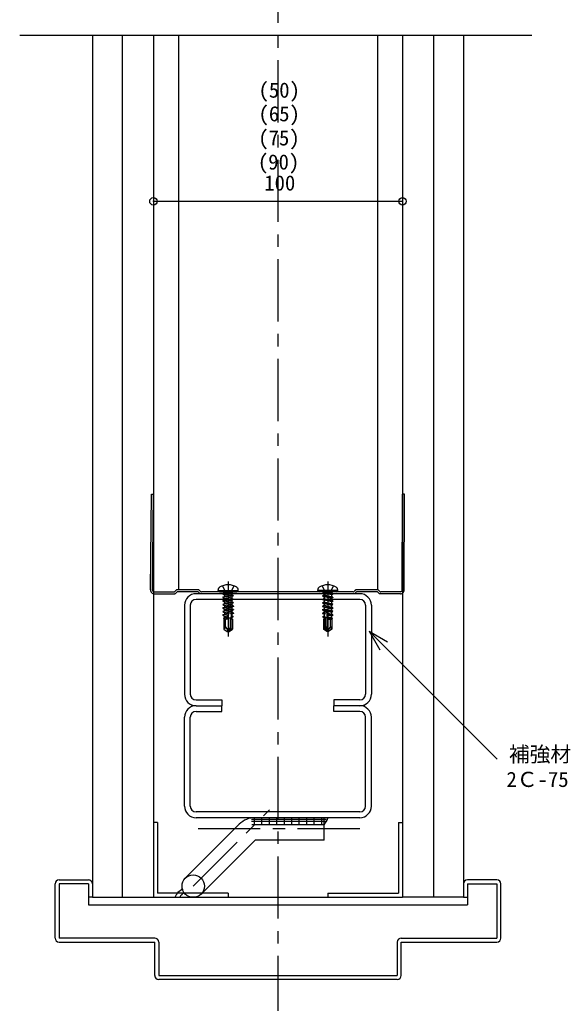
# Model space of a CAD drawing. Units: millimetres, scale not verified. Extents: x -688 to 687, y -487 to 475.
# Drawn here: x 29 to 246.4, y -149.1 to 246.3 of the extents above; entities that cross this region are included whole.
import ezdxf
from ezdxf.enums import TextEntityAlignment as Align

# ---------------------------------------------------------------- set-up
doc = ezdxf.new("R2010")
doc.units = ezdxf.units.MM
doc.header["$LTSCALE"] = 5
doc.header["$PDMODE"] = 32
doc.header["$PDSIZE"] = 3
for name, pattern in [('CHAIN1', [8, 5, -1, 1, -1]), ('DOUBLE_CHAIN2', [12.8, 9, -1, 0.6, -0.6, 0.6, -1]), ('LONG_DASHED1', [7, 6, -1])]:
    doc.linetypes.add(name, pattern=pattern)
for name, color, linetype in [('5-0_中心線', 4, 'CHAIN1'), ('5-1_中線', 7, 'Continuous'), ('5-2_太線１', 3, 'Continuous'), ('5-4_細線', 3, 'Continuous'), ('5-5_寸法', 4, 'Continuous'), ('5-6_文字', 4, 'Continuous'), ('5-F_グリッド', 7, 'Continuous')]:
    doc.layers.add(name, color=color, linetype=linetype)
doc.styles.add('ＭＳ ゴシック', font='')
doc.styles.get('ＭＳ ゴシック').set_extended_font_data('MS Gothic')

msp = doc.modelspace()

# ---------------------------------------------------------------- linework, layer by layer
at = {"layer": '5-0_中心線'}
for p, q in [((132.669, 429.989), (132.669, -169.473)), ((98.641, -101.941), (129.285, -71.297)), ((165.569, -78.941), (99.769, -78.941))]:
    msp.add_line(p, q, dxfattribs=at)
at = {"layer": '5-1_中線'}
for p, q in [((58.169, 240.057), (58.169, -106.441)), ((70.169, 240.057), (70.169, -106.441)), ((82.669, 240.057), (82.669, -106.441)), ((182.669, 240.057), (182.669, -106.441)), ((195.169, 240.057), (195.169, -106.441)), ((207.169, 240.057), (207.169, -106.441)), ((165.569, 15.559), (99.769, 15.559)), ((165.569, 13.259), (99.769, 13.259)), ((95.169, 10.959), (95.169, -24.841)), ((97.469, 10.959), (97.469, -24.841)), ((167.869, 10.959), (167.869, -24.841)), ((170.169, 10.959), (170.169, -24.841)), ((99.769, -27.141), (110.169, -27.141)), ((110.169, -27.141), (110.169, -29.441)), ((155.169, -27.141), (155.169, -29.441)), ((165.569, -27.141), (155.169, -27.141)), ((99.769, -29.441), (110.169, -29.441)), ((99.769, -29.441), (110.169, -29.441)), ((110.169, -31.741), (110.169, -29.441)), ((165.569, -29.441), (155.169, -29.441)), ((155.169, -31.741), (155.169, -29.441)), ((165.569, -29.441), (155.169, -29.441)), ((95.169, -69.841), (95.169, -34.041)), ((97.469, -69.841), (97.469, -34.041)), ((99.769, -31.741), (110.169, -31.741)), ((165.569, -31.741), (155.169, -31.741)), ((167.869, -69.841), (167.869, -34.041)), ((170.169, -69.841), (170.169, -34.041)), ((165.569, -72.141), (99.769, -72.141)), ((165.569, -74.441), (99.769, -74.441)), ((43.169, -122.841), (43.169, -101.041)), ((44.769, -99.441), (56.569, -99.441)), ((56.569, -101.041), (56.569, -106.441)), ((220.569, -99.441), (208.769, -99.441)), ((208.769, -101.041), (208.769, -106.441)), ((222.169, -122.841), (222.169, -101.041)), ((58.169, -106.441), (56.569, -106.441)), ((58.169, -106.441), (82.669, -106.441)), ((207.169, -106.441), (182.669, -106.441)), ((207.169, -106.441), (208.769, -106.441)), ((83.169, -122.841), (44.769, -122.841)), ((44.769, -124.441), (83.169, -124.441)), ((83.169, -137.841), (83.169, -124.441)), ((84.769, -124.441), (84.769, -137.841)), ((180.569, -124.441), (180.569, -137.841)), ((182.169, -122.841), (220.569, -122.841)), ((182.169, -137.841), (182.169, -124.441)), ((182.169, -124.441), (220.569, -124.441)), ((84.769, -137.841), (180.569, -137.841)), ((180.569, -139.441), (84.769, -139.441))]:
    msp.add_line(p, q, dxfattribs=at)
for points in [[(56.569, -101.041), (44.769, -101.041), (44.769, -122.841)], [(208.769, -101.041), (220.569, -101.041), (220.569, -122.841)]]:
    msp.add_lwpolyline(points, dxfattribs=at)
msp.add_circle((98.641, -101.941), 4.5, dxfattribs=at)
for centre, radius, start, end in [((99.769, 10.959), 4.6, 90, 180), ((99.769, 10.959), 2.3, 90, 180), ((165.569, 10.959), 4.6, 0, 90), ((165.569, 10.959), 2.3, 0, 90), ((99.769, -24.841), 4.6, 180, 270), ((99.769, -24.841), 2.3, 180, 270), ((165.569, -24.841), 2.3, 270, 0), ((165.569, -24.841), 4.6, 270, 0), ((99.769, -34.041), 4.6, 90, 180), ((165.569, -34.041), 4.6, 0, 90), ((99.769, -34.041), 2.3, 90, 180), ((165.569, -34.041), 2.3, 0, 90), ((99.769, -69.841), 4.6, 180, 270), ((99.769, -69.841), 2.3, 180, 270), ((165.569, -69.841), 2.3, 270, 0), ((165.569, -69.841), 4.6, 270, 0), ((44.769, -101.041), 1.6, 90, 180), ((56.569, -101.041), 1.6, 0, 90), ((208.769, -101.041), 1.6, 90, 180), ((220.569, -101.041), 1.6, 0, 90), ((44.769, -122.841), 1.6, 180, 270), ((83.169, -124.441), 1.6, 0, 90), ((182.169, -124.441), 1.6, 90, 180), ((220.569, -122.841), 1.6, 270, 0), ((84.769, -137.841), 1.6, 180, 270), ((180.569, -137.841), 1.6, 270, 0)]:
    msp.add_arc(centre, radius, start, end, dxfattribs=at)
at = {"layer": '5-2_太線１'}
for p, q in [((92.669, 240.057), (92.669, 17.159)), ((172.669, 240.057), (172.669, 17.159)), ((123.103, -74.441), (123.103, -77.291)), ((126.103, -74.441), (126.103, -77.291)), ((129.103, -74.441), (129.103, -77.291)), ((132.103, -74.441), (132.103, -77.291)), ((135.103, -74.441), (135.103, -77.291)), ((138.103, -74.441), (138.103, -77.291)), ((141.103, -74.441), (141.103, -77.291)), ((144.103, -74.441), (144.103, -77.291)), ((147.103, -74.441), (147.103, -77.291)), ((150.103, -74.441), (150.103, -77.291)), ((151.186, -83.441), (151.186, -74.441)), ((95.459, -98.759), (117.141, -77.077)), ((152.045, -75.121), (122.002, -75.121)), ((152.045, -76.001), (122.002, -76.001)), ((151.188, -77.291), (122.231, -77.291)), ((101.823, -105.123), (123.505, -83.441)), ((151.186, -83.441), (123.505, -83.441)), ((56.569, -106.441), (56.569, -109.441)), ((82.669, -106.441), (182.669, -106.441)), ((208.769, -106.441), (208.769, -109.441)), ((56.569, -109.441), (208.769, -109.441))]:
    msp.add_line(p, q, dxfattribs=at)
at = {"layer": '5-2_太線１', "linetype": 'DOUBLE_CHAIN2'}
for p, q in [((84.269, -76.441), (82.669, -76.441)), ((84.269, -76.441), (84.269, -104.841)), ((181.069, -76.441), (182.669, -76.441)), ((181.069, -76.441), (181.069, -104.841)), ((112.669, -104.841), (84.269, -104.841)), ((112.669, -104.841), (112.669, -106.441)), ((152.669, -104.841), (152.669, -106.441)), ((152.669, -104.841), (181.069, -104.841))]:
    msp.add_line(p, q, dxfattribs=at)
at = {"layer": '5-2_太線１'}
for centre, radius, start, end in [((123.505, -83.441), 9, 90, 135), ((146.259, -72.772), 6.686, 317.48172, 343.5665), ((96.694, -108.538), 5.769, 113.01242, 159.61135), ((97.265, -108.413), 4.516, 122.5859, 153.95508)]:
    msp.add_arc(centre, radius, start, end, dxfattribs=at)
at = {"layer": '5-4_細線', "color": 4}
for p, q in [((28.964, 240.057), (234.611, 240.057)), ((169.262, 0.512), (176.691, -3.777)), ((169.262, 0.512), (173.551, -6.916)), ((220.718, -50.944), (169.262, 0.512))]:
    msp.add_line(p, q, dxfattribs=at)
at = {"layer": '5-4_細線', "color": 4, "linetype": 'CHAIN1'}
for p, q in [((112.669, 20.51), (112.669, -1.621)), ((152.669, 20.51), (152.669, -1.621))]:
    msp.add_line(p, q, dxfattribs=at)
at = {"layer": '5-4_細線'}
for p, q in [((108.669, 16.859), (108.669, 17.159)), ((108.669, 16.859), (116.669, 16.859)), ((109.169, 16.359), (116.169, 16.359)), ((110.569, 16.359), (110.886, 16.042)), ((114.451, 16.042), (110.886, 16.042)), ((110.898, 15.559), (110.886, 16.042)), ((114.439, 15.559), (114.451, 16.042)), ((114.769, 16.359), (114.451, 16.042)), ((116.669, 16.859), (116.669, 17.159)), ((148.669, 16.859), (148.669, 17.159)), ((156.669, 16.859), (148.669, 16.859)), ((156.169, 16.359), (149.169, 16.359)), ((150.569, 16.359), (150.886, 16.042)), ((150.886, 16.042), (154.451, 16.042)), ((150.898, 15.559), (150.886, 16.042)), ((154.439, 15.559), (154.451, 16.042)), ((154.769, 16.359), (154.451, 16.042)), ((156.669, 16.859), (156.669, 17.159)), ((110.569, 15.533), (110.614, 15.559)), ((110.712, 15.559), (110.569, 15.533)), ((111.344, 15.559), (110.569, 15.433)), ((110.569, 15.533), (110.569, 15.433)), ((110.569, 15.433), (111.169, 15.086)), ((114.677, 14.88), (110.569, 14.123)), ((110.569, 14.123), (111.169, 14.469)), ((110.569, 14.123), (110.569, 14.023)), ((114.677, 13.45), (110.569, 12.692)), ((110.569, 12.692), (111.169, 13.038)), ((110.569, 12.692), (110.569, 12.592)), ((114.677, 12.04), (110.569, 11.282)), ((114.439, 15.559), (110.614, 15.559)), ((111.169, 15.086), (113.181, 15.559)), ((114.215, 15.148), (111.169, 14.469)), ((111.169, 13.676), (114.169, 14.381)), ((114.215, 13.717), (111.169, 13.038)), ((111.169, 12.246), (114.169, 12.951)), ((114.215, 12.307), (111.169, 11.628)), ((114.169, 15.559), (114.169, 15.148)), ((114.72, 14.699), (114.169, 14.381)), ((114.169, 14.381), (114.169, 13.717)), ((114.72, 13.269), (114.169, 12.951)), ((114.169, 12.951), (114.169, 12.307)), ((114.677, 14.88), (114.215, 15.148)), ((114.677, 13.45), (114.215, 13.717)), ((114.677, 12.04), (114.215, 12.307)), ((114.677, 14.88), (114.72, 14.699)), ((114.677, 13.45), (114.72, 13.269)), ((114.677, 12.04), (114.72, 11.859)), ((150.66, 14.88), (150.618, 14.699)), ((150.618, 14.699), (151.169, 14.381)), ((150.66, 13.45), (150.618, 13.269)), ((150.618, 13.269), (151.169, 12.951)), ((150.66, 12.04), (150.618, 11.859)), ((150.66, 14.88), (151.123, 15.148)), ((150.66, 14.88), (154.769, 14.123)), ((150.66, 13.45), (151.123, 13.717)), ((150.66, 13.45), (154.769, 12.692)), ((150.66, 12.04), (151.123, 12.307)), ((150.66, 12.04), (154.769, 11.282)), ((150.898, 15.559), (154.723, 15.559)), ((151.123, 15.148), (154.169, 14.469)), ((151.123, 13.717), (154.169, 13.038)), ((151.123, 12.307), (154.169, 11.628)), ((151.169, 15.559), (151.169, 15.148)), ((154.169, 13.676), (151.169, 14.381)), ((151.169, 14.381), (151.169, 13.717)), ((154.169, 12.246), (151.169, 12.951)), ((151.169, 12.951), (151.169, 12.307)), ((154.169, 15.086), (152.157, 15.559)), ((153.993, 15.559), (154.769, 15.433)), ((154.769, 15.433), (154.169, 15.086)), ((154.769, 14.123), (154.169, 14.469)), ((154.769, 12.692), (154.169, 13.038)), ((154.625, 15.559), (154.769, 15.533)), ((154.769, 15.533), (154.723, 15.559)), ((154.769, 15.533), (154.769, 15.433)), ((154.769, 14.123), (154.769, 14.023)), ((154.769, 12.692), (154.769, 12.592)), ((110.569, 11.282), (111.169, 11.628)), ((110.569, 11.282), (110.569, 11.182)), ((114.769, 10.577), (110.569, 9.872)), ((110.569, 9.872), (111.169, 10.218)), ((110.569, 9.872), (110.569, 9.772)), ((114.769, 9.167), (110.569, 8.462)), ((110.569, 8.462), (111.169, 8.808)), ((110.569, 8.462), (110.569, 8.362)), ((111.169, 10.836), (114.169, 11.541)), ((114.169, 10.923), (111.169, 10.218)), ((111.169, 10.836), (111.169, 10.218)), ((111.169, 9.426), (114.169, 10.131)), ((114.169, 9.513), (111.169, 8.808)), ((111.169, 9.426), (111.169, 8.808)), ((111.169, 8.016), (114.169, 8.721)), ((111.169, 8.016), (111.169, 7.398)), ((112.348, 5.359), (113.102, 8.153)), ((113.936, 8.049), (113.761, 7.588)), ((113.936, 8.049), (113.923, 8.295)), ((114.169, 8.103), (113.936, 8.049)), ((114.72, 11.859), (114.169, 11.541)), ((114.169, 11.541), (114.169, 10.923)), ((114.769, 10.577), (114.169, 10.923)), ((114.769, 10.477), (114.169, 10.131)), ((114.169, 10.131), (114.169, 9.513)), ((114.769, 9.167), (114.169, 9.513)), ((114.769, 9.067), (114.169, 8.721)), ((114.169, 8.721), (114.169, 8.103)), ((114.769, 7.757), (114.169, 8.103)), ((114.769, 10.577), (114.769, 10.477)), ((114.769, 9.167), (114.769, 9.067)), ((150.569, 10.577), (151.169, 10.923)), ((150.569, 10.577), (154.769, 9.872)), ((150.569, 10.577), (150.569, 10.477)), ((150.569, 10.477), (151.169, 10.131)), ((150.569, 9.167), (151.169, 9.513)), ((150.569, 9.167), (154.769, 8.462)), ((150.569, 9.167), (150.569, 9.067)), ((150.569, 9.067), (151.169, 8.721)), ((150.569, 7.757), (151.169, 8.103)), ((150.618, 11.859), (151.169, 11.541)), ((154.169, 10.836), (151.169, 11.541)), ((151.169, 11.541), (151.169, 10.923)), ((151.169, 10.923), (154.169, 10.218)), ((154.169, 9.426), (151.169, 10.131)), ((151.169, 10.131), (151.169, 9.513)), ((151.169, 9.513), (154.169, 8.808)), ((154.169, 8.016), (151.169, 8.721)), ((151.169, 8.721), (151.169, 8.103)), ((151.169, 8.103), (151.401, 8.049)), ((151.401, 8.049), (151.414, 8.295)), ((151.401, 8.049), (151.576, 7.588)), ((152.989, 5.359), (152.235, 8.153)), ((154.769, 11.282), (154.169, 11.628)), ((154.169, 10.836), (154.169, 10.218)), ((154.769, 9.872), (154.169, 10.218)), ((154.169, 9.426), (154.169, 8.808)), ((154.769, 8.462), (154.169, 8.808)), ((154.169, 8.016), (154.169, 7.398)), ((154.769, 11.282), (154.769, 11.182)), ((154.769, 9.872), (154.769, 9.772)), ((154.769, 8.462), (154.769, 8.362)), ((112.694, 7.409), (110.569, 7.052)), ((110.569, 7.052), (111.169, 7.398)), ((110.569, 7.052), (110.569, 6.952)), ((112.323, 6.035), (110.843, 5.801)), ((110.843, 5.801), (111.169, 5.988)), ((110.843, 5.801), (110.969, 5.359)), ((110.969, 5.359), (110.969, 1.377)), ((112.348, 5.359), (110.969, 5.359)), ((113.015, 7.832), (111.169, 7.398)), ((111.169, 6.606), (112.787, 6.986)), ((111.169, 6.606), (111.169, 5.988)), ((112.609, 6.327), (111.169, 5.988)), ((112.202, 5.586), (111.231, 5.359)), ((111.569, 2.413), (111.569, 5.359)), ((111.865, 5.359), (112.381, 5.48)), ((112.202, 5.586), (112.323, 6.035)), ((112.202, 5.586), (112.381, 5.48)), ((112.609, 6.327), (112.323, 6.035)), ((112.483, 5.859), (114.057, 5.859)), ((112.666, 7.304), (112.694, 7.409)), ((112.669, 7.304), (112.787, 6.986)), ((113.015, 7.832), (112.694, 7.409)), ((112.869, 2.023), (112.869, 7.288)), ((113.569, 2.264), (113.569, 5.859)), ((114.769, 7.757), (113.761, 7.588)), ((113.767, 7.489), (113.761, 7.588)), ((114.769, 7.657), (113.767, 7.489)), ((113.767, 7.489), (113.979, 7.266)), ((114.013, 6.657), (113.834, 6.275)), ((114.666, 6.406), (113.834, 6.275)), ((113.851, 5.972), (113.834, 6.275)), ((114.591, 6.145), (113.851, 5.972)), ((113.851, 5.972), (114.056, 5.874)), ((113.869, 1.637), (113.869, 5.859)), ((113.979, 7.266), (114.169, 7.311)), ((114.013, 6.657), (113.979, 7.266)), ((114.169, 6.693), (114.013, 6.657)), ((114.056, 5.874), (114.169, 5.901)), ((114.085, 5.359), (114.056, 5.874)), ((114.369, 5.359), (114.085, 5.359)), ((114.769, 7.657), (114.169, 7.311)), ((114.169, 7.311), (114.169, 6.693)), ((114.666, 6.406), (114.169, 6.693)), ((114.591, 6.145), (114.169, 5.901)), ((114.169, 5.901), (114.169, 5.359)), ((114.369, 5.359), (114.369, 1.377)), ((114.666, 6.406), (114.591, 6.145)), ((114.769, 7.757), (114.769, 7.657)), ((150.569, 7.757), (151.576, 7.588)), ((150.569, 7.757), (150.569, 7.657)), ((150.569, 7.657), (151.57, 7.489)), ((150.569, 7.657), (151.169, 7.311)), ((150.671, 6.406), (151.169, 6.693)), ((150.671, 6.406), (151.503, 6.275)), ((150.671, 6.406), (150.746, 6.145)), ((150.746, 6.145), (151.486, 5.972)), ((150.746, 6.145), (151.169, 5.901)), ((150.969, 5.359), (150.969, 1.377)), ((150.969, 5.359), (151.252, 5.359)), ((151.358, 7.266), (151.169, 7.311)), ((151.169, 7.311), (151.169, 6.693)), ((151.169, 6.693), (151.324, 6.657)), ((151.169, 5.901), (151.169, 5.359)), ((151.281, 5.874), (151.169, 5.901)), ((151.252, 5.359), (151.281, 5.874)), ((152.854, 5.859), (151.28, 5.859)), ((151.486, 5.972), (151.281, 5.874)), ((151.324, 6.657), (151.358, 7.266)), ((151.324, 6.657), (151.503, 6.275)), ((151.57, 7.489), (151.358, 7.266)), ((151.469, 1.637), (151.469, 5.859)), ((151.486, 5.972), (151.503, 6.275)), ((151.57, 7.489), (151.576, 7.588)), ((151.769, 2.264), (151.769, 5.859)), ((152.322, 7.832), (154.169, 7.398)), ((152.322, 7.832), (152.643, 7.409)), ((152.469, 2.023), (152.469, 7.288)), ((152.669, 7.304), (152.55, 6.986)), ((154.169, 6.606), (152.55, 6.986)), ((152.643, 7.409), (154.769, 7.052)), ((152.671, 7.304), (152.643, 7.409)), ((152.728, 6.327), (154.169, 5.988)), ((152.728, 6.327), (153.014, 6.035)), ((153.135, 5.586), (152.956, 5.48)), ((153.472, 5.359), (152.956, 5.48)), ((152.989, 5.359), (154.369, 5.359)), ((153.014, 6.035), (154.494, 5.801)), ((153.135, 5.586), (153.014, 6.035)), ((153.135, 5.586), (154.106, 5.359)), ((153.769, 2.413), (153.769, 5.359)), ((154.769, 7.052), (154.169, 7.398)), ((154.169, 6.606), (154.169, 5.988)), ((154.494, 5.801), (154.169, 5.988)), ((154.494, 5.801), (154.369, 5.359)), ((154.369, 5.359), (154.369, 1.377)), ((154.769, 7.052), (154.769, 6.952)), ((111.217, 1.607), (110.969, 1.377)), ((111.961, 1.658), (112.029, 1.611)), ((112.571, 0.8), (112.669, 0.359)), ((112.757, 0.859), (112.669, 0.359)), ((112.669, 0.359), (113.029, 0.439)), ((112.719, 1.763), (112.869, 2.023)), ((113.569, 2.264), (112.757, 0.859)), ((112.757, 0.859), (113.869, 1.637)), ((113.029, 0.439), (112.757, 0.859)), ((113.029, 0.439), (114.369, 1.377)), ((113.869, 1.637), (114.369, 1.377)), ((151.469, 1.637), (150.969, 1.377)), ((152.308, 0.439), (150.969, 1.377)), ((152.58, 0.859), (151.469, 1.637)), ((151.769, 2.264), (152.58, 0.859)), ((152.308, 0.439), (152.58, 0.859)), ((152.669, 0.359), (152.308, 0.439)), ((152.618, 1.763), (152.469, 2.023)), ((152.58, 0.859), (152.669, 0.359)), ((152.766, 0.8), (152.669, 0.359)), ((153.376, 1.658), (153.308, 1.611)), ((154.12, 1.607), (154.369, 1.377))]:
    msp.add_line(p, q, dxfattribs=at)
at = {"layer": '5-4_細線', "linetype": 'LONG_DASHED1'}
for p, q in [((110.369, 18.739), (111.524, 16.422)), ((112.669, 15.813), (111.524, 16.422)), ((112.669, 15.813), (113.814, 16.422)), ((114.969, 18.739), (113.814, 16.422)), ((150.369, 18.739), (151.524, 16.422)), ((152.669, 15.813), (151.524, 16.422)), ((152.669, 15.813), (153.814, 16.422)), ((154.969, 18.739), (153.814, 16.422))]:
    msp.add_line(p, q, dxfattribs=at)
at = {"layer": '5-4_細線'}
for points in [[(114.72, 14.699), (110.569, 14.023), (111.169, 13.676)], [(114.72, 13.269), (110.569, 12.592), (111.169, 12.246)], [(111.125, 15.111), (111.169, 14.49), (111.169, 14.469)], [(111.125, 13.681), (111.169, 13.059), (111.169, 13.038)], [(111.125, 12.271), (111.169, 11.649), (111.169, 11.628)], [(150.618, 14.699), (154.769, 14.023), (154.169, 13.676)], [(150.618, 13.269), (154.769, 12.592), (154.169, 12.246)], [(154.212, 15.111), (154.169, 14.49), (154.169, 14.469)], [(154.212, 13.681), (154.169, 13.059), (154.169, 13.038)], [(154.212, 12.271), (154.169, 11.649), (154.169, 11.628)], [(114.72, 11.859), (110.569, 11.182), (111.169, 10.836)], [(114.769, 10.477), (110.569, 9.772), (111.169, 9.426)], [(114.769, 9.067), (110.569, 8.362), (111.169, 8.016)], [(150.569, 10.477), (154.769, 9.772), (154.169, 9.426)], [(150.569, 9.067), (154.769, 8.362), (154.169, 8.016)], [(150.618, 11.859), (154.769, 11.182), (154.169, 10.836)], [(112.669, 7.304), (110.569, 6.952), (111.169, 6.606)], [(152.669, 7.304), (154.769, 6.952), (154.169, 6.606)], [(110.969, 1.377), (112.308, 0.439), (112.669, 0.359)], [(154.369, 1.377), (153.029, 0.439), (152.669, 0.359)]]:
    msp.add_lwpolyline(points, dxfattribs=at)
for centre, radius, start, end in [((109.869, 17.159), 1.2, 121.89078, 180), ((109.169, 16.859), 0.5, 180, 270), ((112.669, 12.659), 6.5, 58.10921, 121.89078), ((115.469, 17.159), 1.2, 0, 58.10921), ((116.169, 16.859), 0.5, 270, 0), ((149.869, 17.159), 1.2, 121.89079, 180), ((149.169, 16.859), 0.5, 180, 270), ((152.669, 12.659), 6.5, 58.10922, 121.89079), ((155.469, 17.159), 1.2, 0, 58.10922), ((156.169, 16.859), 0.5, 270, 0), ((113.619, 7.609), 0.75, 66.07925, 133.5446), ((151.719, 7.609), 0.75, 46.4554, 113.92075), ((110.47, 2.413), 1.099, 312.84566, 0), ((111.621, 1.172), 0.594, 55, 132.84566), ((112.489, 2.413), 0.921, 180, 234.99998), ((112.304, 2.003), 0.479, 234.99998, 329.99998), ((111.258, 0.51), 1.344, 12.5, 55), ((113.883, 1.091), 1.344, 149.99998, 192.5), ((153.033, 2.003), 0.479, 210.00002, 305.00002), ((151.454, 1.091), 1.344, 347.5, 30.00002), ((154.079, 0.51), 1.344, 125, 167.5), ((152.848, 2.413), 0.921, 305.00002, 0), ((153.716, 1.172), 0.594, 47.15434, 125), ((154.867, 2.413), 1.099, 180, 227.15434)]:
    msp.add_arc(centre, radius, start, end, dxfattribs=at)
at = {"layer": '5-5_寸法'}
for p, q in [((82.669, 173.287), (182.669, 173.287)), ((82.669, 173.287), (82.669, 146.146)), ((182.669, 173.287), (182.669, 146.146))]:
    msp.add_line(p, q, dxfattribs=at)
at = {"layer": '5-5_寸法', "color": 7}
for p in [(82.669, 173.287), (182.669, 173.287)]:
    msp.add_point(p, dxfattribs=at)
at = {"layer": '5-F_グリッド', "color": 3}
for p, q in [((81.48, 17.125), (81.869, 55.559)), ((81.869, 55.559), (82.669, 55.524)), ((82.279, 17.09), (82.669, 55.524)), ((182.544, 17.09), (182.669, 55.524)), ((183.468, 55.559), (182.669, 55.524)), ((183.343, 17.125), (183.468, 55.559)), ((82.979, 16.359), (90.873, 16.359)), ((91.734, 17.013), (91.227, 16.506)), ((92.065, 16.213), (91.558, 15.706)), ((100.736, 17.159), (92.087, 17.159)), ((100.404, 16.359), (92.419, 16.359)), ((101.265, 15.706), (100.758, 16.213)), ((101.596, 16.506), (101.089, 17.013)), ((162.873, 16.359), (101.95, 16.359)), ((163.734, 17.013), (163.227, 16.506)), ((164.065, 16.213), (163.558, 15.706)), ((172.736, 17.159), (164.087, 17.159)), ((172.404, 16.359), (164.419, 16.359)), ((173.265, 15.706), (172.758, 16.213)), ((173.596, 16.506), (173.089, 17.013)), ((181.844, 16.359), (173.95, 16.359)), ((82.979, 15.559), (91.204, 15.559)), ((163.204, 15.559), (101.619, 15.559)), ((181.844, 15.559), (173.619, 15.559))]:
    msp.add_line(p, q, dxfattribs=at)
for centre, radius, start, end in [((82.979, 17.059), 1.5, 177.49491, 270), ((82.979, 17.059), 0.7, 177.49491, 270), ((90.873, 16.859), 0.5, 270, 315), ((92.087, 16.659), 0.5, 90, 135), ((92.419, 15.859), 0.5, 90, 135), ((100.404, 15.859), 0.5, 45, 90), ((100.736, 16.659), 0.5, 45, 90), ((101.95, 16.859), 0.5, 225, 270), ((162.873, 16.859), 0.5, 270, 315), ((164.087, 16.659), 0.5, 90, 135), ((164.419, 15.859), 0.5, 90, 135), ((172.404, 15.859), 0.5, 45, 90), ((172.736, 16.659), 0.5, 45, 90), ((173.95, 16.859), 0.5, 225, 270), ((181.844, 17.059), 1.5, 270, 2.50509), ((181.844, 17.059), 0.7, 270, 2.50509), ((91.204, 16.059), 0.5, 270, 315), ((101.619, 16.059), 0.5, 225, 270), ((163.204, 16.059), 0.5, 270, 315), ((173.619, 16.059), 0.5, 225, 270)]:
    msp.add_arc(centre, radius, start, end, dxfattribs=at)

# ---------------------------------------------------------------- texts
at = {"layer": '5-5_寸法', "style": 'ＭＳ ゴシック'}
msp.add_text('100', height=6.109, dxfattribs=at).set_placement((127.157, 175.787), align=Align.BOTTOM_LEFT)
at = {"layer": '5-6_文字', "style": 'ＭＳ ゴシック'}
for s, p in [('(50)', (124.86, 213.114)), ('(65)', (124.85, 203.62)), ('(75)', (124.767, 193.922)), ('(90)', (124.601, 184.223)), ('補強材', (225.41, -53.828)), ('2Ｃ-75×45×15×2.3', (224.435, -63.935))]:
    msp.add_text(s, height=6.109, dxfattribs=at).set_placement(p, align=Align.BOTTOM_LEFT)

doc.saveas('drawing.dxf')
